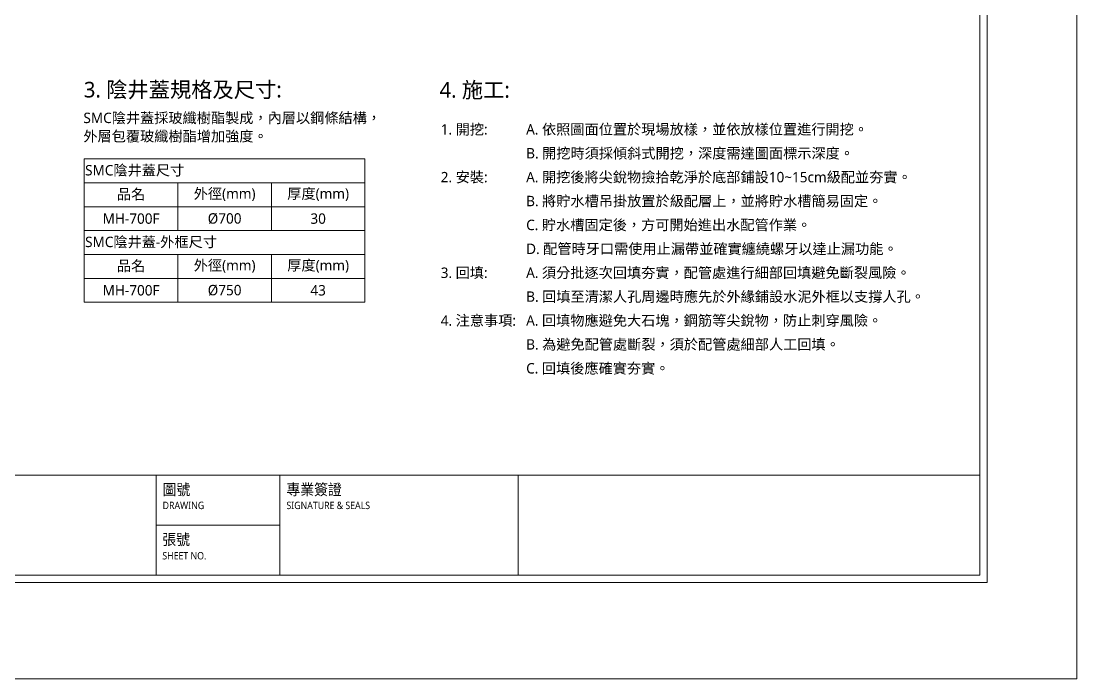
# Model space of a CAD drawing. Header units: millimetres. Extents: x 4664 to 8864, y -38 to 2932.
# Drawn here: x 6832 to 8864, y -38 to 1228 of the extents above; entities that cross this region are included whole.
import ezdxf
from ezdxf.enums import TextEntityAlignment as Align

# ---------------------------------------------------------------- set-up
doc = ezdxf.new("R2010")
doc.units = ezdxf.units.MM
doc.styles.add('圖框文字', font='Microsoft JhengHei.ttf')
doc.styles.add('微軟正黑體-20', font='Microsoft JhengHei.ttf', dxfattribs={"height": 20})
doc.styles.add('微軟正黑體-30', font='Microsoft JhengHei.ttf', dxfattribs={"height": 30})

msp = doc.modelspace()

# ---------------------------------------------------------------- linework, layer by layer
at = {"lineweight": 5}
for p, q in [((8863.8, 2931.8, 163.2), (8863.8, -38.2, 163.2)), ((8676.8, 2733, 163.2), (8676.8, 353.8, 163.2)), ((8676.8, 161.5, 163.2), (8676.8, 2733, 163.2)), ((6953.8, 962.8), (7493.8, 962.8)), ((6953.8, 962.8), (6953.8, 686.8)), ((7493.8, 962.8), (7493.8, 686.8)), ((6953.8, 916.8), (7493.8, 916.8)), ((7133.8, 916.8), (7133.8, 824.8)), ((7313.8, 916.8), (7313.8, 824.8)), ((6953.8, 870.8), (7493.8, 870.8)), ((6953.8, 824.8), (7493.8, 824.8)), ((6953.8, 778.8), (7493.8, 778.8)), ((7133.8, 778.8), (7133.8, 686.8)), ((7313.8, 778.8), (7313.8, 686.8)), ((6953.8, 732.8), (7493.8, 732.8)), ((6953.8, 686.8), (7493.8, 686.8)), ((8676.8, 353.8, 163.2), (4850.9, 353.8, 163.2)), ((8676.8, 353.8, 163.2), (4850.9, 353.8, 163.2)), ((7091.8, 353.8, 163.2), (7330.1, 353.8, 163.2)), ((7091.8, 353.8, 163.2), (7091.8, 161.5, 163.2)), ((7330.1, 353.8, 163.2), (7330.1, 161.5, 163.2)), ((7330.1, 353.8, 163.2), (7330.1, 161.5, 163.2)), ((7788.9, 353.8, 163.2), (7788.9, 161.5, 163.2)), ((7091.8, 257.7, 163.2), (7330.1, 257.7, 163.2)), ((4850.9, 161.5, 163.2), (8676.8, 161.5, 163.2)), ((8863.8, -38.2, 163.2), (4663.8, -38.2, 163.2))]:
    msp.add_line(p, q, dxfattribs=at)
at = {"color": 4, "lineweight": 5}
for p, q in [((8691, 147.3, 163.2), (8691, 2747.2, 163.2)), ((4836.7, 147.3, 163.2), (8691, 147.3, 163.2))]:
    msp.add_line(p, q, dxfattribs=at)

# ---------------------------------------------------------------- texts
at = {"lineweight": 5, "style": '微軟正黑體-20'}
for s, p in [('SMC陰井蓋採玻纖樹酯製成，內層以鋼條結構，', (6952.1, 1031.8)), ('外層包覆玻纖樹酯增加強度。', (6952, 996.5))]:
    msp.add_text(s, height=20, dxfattribs=at).set_placement(p)
at = {"color": 3, "lineweight": 5, "style": '圖框文字', "width": 0.91}
for s, p in [('圖號', (7104.5, 326.4, 163.2)), ('專業簽證', (7342.8, 326.4, 163.2)), ('張號', (7104, 230.3, 163.2))]:
    msp.add_text(s, height=21.43, dxfattribs=at).set_placement(p, align=Align.MIDDLE_LEFT)
at = {"lineweight": 5, "style": '圖框文字', "width": 0.91}
for s, height, p in [('DRAWING', 14.21, (7104.5, 295.8, 163.2)), ('SIGNATURE & SEALS', 14.212, (7342.8, 295.8, 163.2)), ('SHEET NO.', 14.21, (7104, 198.9, 163.2))]:
    msp.add_text(s, height=height, dxfattribs=at).set_placement(p, align=Align.MIDDLE_LEFT)
at = {"lineweight": 5, "char_height": 30, "attachment_point": 1, "style": '微軟正黑體-30'}
for s, width, insert in [('3. 陰井蓋規格及尺寸:', 366.478, (6952.9, 1111.2)), ('4. 施工:', 128.492, (7637.3, 1110.7))]:
    msp.add_mtext_dynamic_manual_height_columns(s, width=width, gutter_width=12.5, heights=[0], dxfattribs=dict(at, insert=insert))
at = {"lineweight": 5, "char_height": 20, "style": '微軟正黑體-20'}
for s, insert, width, attachment_point in [('{\\C256;1. 開挖:}', (7639.7, 1018.6), 147, 4), ('A. 依照圖面位置於現場放樣，並依放樣位置進行開挖。', (7804.1, 1018.6), 758.202, 4), ('B. 開挖時須採傾斜式開挖，深度需達圖面標示深度。', (7804.1, 972.6), 758.202, 4), ('{\\C256;SMC陰井蓋尺寸}', (6955.3, 939.8), 537, 4), ('2. 安裝:', (7639.7, 926.6), 147, 4), ('A. 開挖後將尖銳物撿拾乾淨於底部鋪設10~15cm級配並夯實。', (7804.1, 926.6), 758.202, 4), ('{\\C256;品名}', (7043.8, 893.8), 177, 5), ('外徑(mm)', (7223.8, 893.8), 177, 5), ('厚度(mm)', (7403.8, 893.8), 177, 5), ('B. 將貯水槽吊掛放置於級配層上，並將貯水槽簡易固定。', (7804.1, 880.6), 758.202, 4), ('MH-700F', (7043.8, 847.8), 177, 5), ('Ø700', (7223.8, 847.8), 177, 5), ('30', (7403.8, 847.8), 177, 5), ('C. 貯水槽固定後，方可開始進出水配管作業。', (7804.1, 834.6), 758.202, 4), ('{\\C256;SMC陰井蓋-外框尺寸}', (6955.3, 801.8), 537, 4), ('D. 配管時牙口需使用止漏帶並確實纏繞螺牙以達止漏功能。', (7804.1, 788.6), 758.202, 4), ('{\\C256;品名}', (7043.8, 755.8), 177, 5), ('外徑(mm)', (7223.8, 755.8), 177, 5), ('厚度(mm)', (7403.8, 755.8), 177, 5), ('3. 回填:', (7639.7, 742.6), 147, 4), ('A. 須分批逐次回填夯實，配管處進行細部回填避免斷裂風險。', (7804.1, 742.6), 758.202, 4), ('MH-700F', (7043.8, 709.8), 177, 5), ('Ø750', (7223.8, 709.8), 177, 5), ('43', (7403.8, 709.8), 177, 5), ('B. 回填至清潔人孔周邊時應先於外緣鋪設水泥外框以支撐人孔。', (7804.1, 696.6), 758.202, 4), ('4. 注意事項:', (7639.7, 650.6), 147, 4), ('A. 回填物應避免大石塊，鋼筋等尖銳物，防止刺穿風險。', (7804.1, 650.6), 758.202, 4), ('B. 為避免配管處斷裂，須於配管處細部人工回填。', (7804.1, 604.6), 758.202, 4), ('C. 回填後應確實夯實。', (7804.1, 558.6), 758.202, 4)]:
    msp.add_mtext(s, dxfattribs=dict(at, insert=insert, width=width, attachment_point=attachment_point))

doc.saveas('drawing.dxf')
